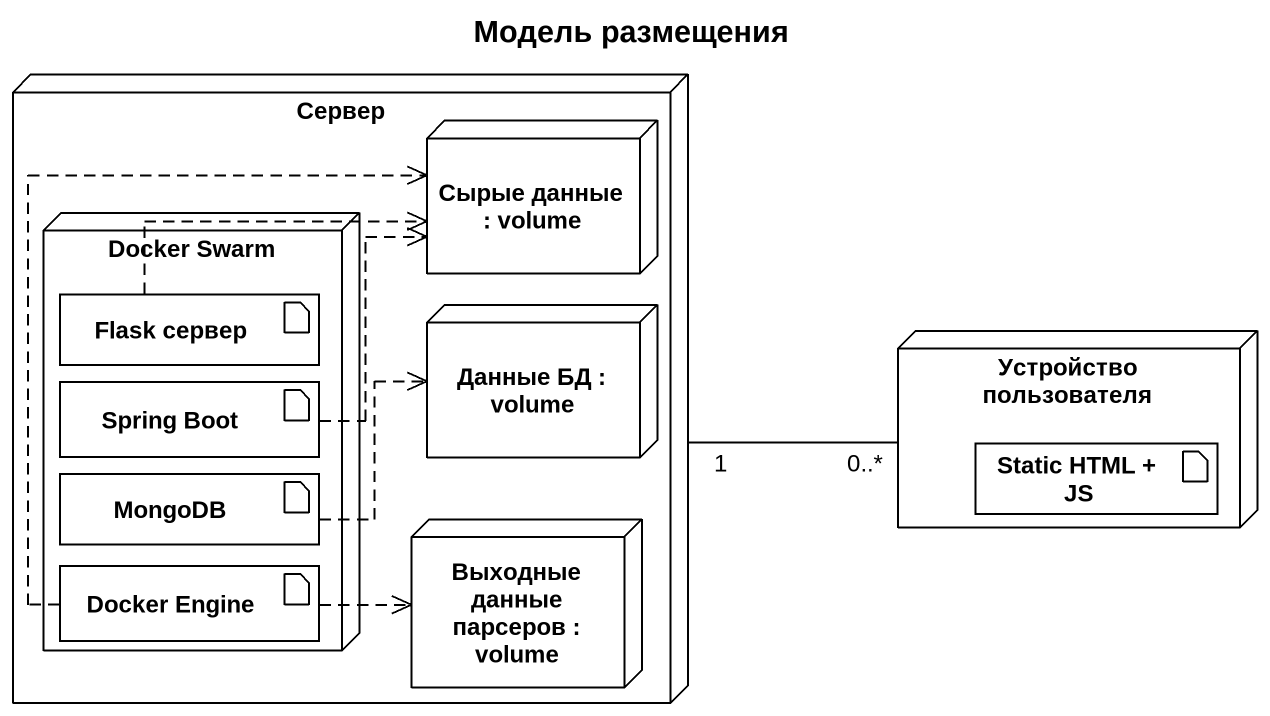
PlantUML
@startuml
title Модель размещения
node Сервер {
  node "Сырые данные : volume" as Сырые_данные
  node "Docker Swarm" as Docker_Swarm {
    artifact "Flask сервер" as Flask_сервер
    artifact "Spring Boot" as Spring_Boot
    artifact MongoDB
    artifact "Docker Engine" as Docker_Engine
  }
  node "Данные БД : volume" as Данные_БД
  node "Выходные данные парсеров : volume" as Выходные_данные_парсеров
}
node "Устройство пользователя" as Устройство_пользователя {
  artifact "Static HTML + JS" as Static_HTML_JS
}
Flask_сервер .right.> Сырые_данные
Устройство_пользователя "0..*" -left- "1" Сервер
Spring_Boot .up.> Сырые_данные
MongoDB .right.> Данные_БД
Docker_Engine .up.> Сырые_данные
Docker_Engine .right.> Выходные_данные_парсеров
@enduml
